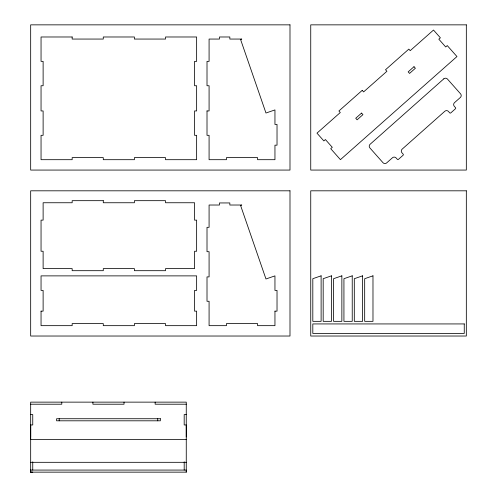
<?xml version="1.0" encoding="UTF-8"?>
<svg xmlns="http://www.w3.org/2000/svg" width="497" height="497" viewBox="0 0 497 497"><rect width="100%" height="100%" fill="white"/><g stroke="black" fill="none" stroke-linecap="round" stroke-linejoin="round"><path stroke-width="0.75" d="M32.746 472.15L30.671 472.15L30.677 470.075L186.263 470.075L186.263 472.15L30.671 472.15L30.671 402.135L186.263 402.135L186.263 472.15M30.671 414.579L32.746 414.579L32.752 424.954L30.671 424.954L30.671 439.596L186.263 439.596M30.671 472.15L30.677 470.075M186.263 436.931L186.263 424.954L184.188 424.954L184.188 414.579L186.263 414.579M30.671 404.21L61.79 404.21L61.79 402.135M186.263 404.21L155.145 404.21L155.145 402.135M30.677 462.316L186.263 462.316M30.677 424.954L30.677 436.931M184.194 461.837L184.194 470.075M157.742 418.729L157.742 420.804M124.026 402.135L124.026 404.21L92.908 404.21L92.908 402.135M59.199 418.729L59.199 420.804M32.746 461.837L32.746 470.075M41.046 311.141L41.046 325.659L72.164 325.659L72.164 323.584L103.283 323.584L103.283 325.659L134.401 325.659L134.401 323.584L165.52 323.584L165.52 325.659L196.638 325.659L196.638 311.141L194.563 311.141L194.563 290.397L196.638 290.397L196.638 275.878L41.046 275.878L41.046 290.397L43.121 290.397L43.121 311.141L41.046 311.141M207.007 110.943L207.007 135.321L209.082 135.321L209.082 159.692L226.458 159.692L226.458 157.617L257.576 157.617L257.576 159.692L274.953 159.692L274.953 145.18L277.028 145.18L277.022 124.43L274.953 124.43L274.953 109.918L265.97 113.018L240.579 39.48L241.803 39.058L229.831 39.058L229.831 36.983L219.457 36.983L219.457 39.058L209.082 39.058L209.082 61.361L207.007 61.361L207.007 85.739L209.082 85.739L209.082 110.943L207.007 110.943M274.953 311.141L274.953 325.659L257.576 325.659L257.576 323.584L226.458 323.584L226.458 325.659L209.082 325.659L209.082 301.281L207.007 301.281L207.007 276.904L209.082 276.904L209.082 251.699L207.007 251.699L207.007 227.322L209.082 227.322L209.082 205.019L219.457 205.019L219.457 202.944L229.831 202.944L229.831 205.019L241.803 205.019L240.579 205.447L265.97 278.979L274.953 275.878L274.953 290.397L277.022 290.397L277.028 311.141L274.953 311.141M443.796 78.849L370.103 144.273A2.591 2.591 0 0 0 369.886 147.932L382.988 162.693A2.591 2.591 0 0 0 386.654 162.91L392.468 157.748A2.591 2.591 0 0 1 396.128 157.965L397.333 159.32A0.777 0.777 0 0 0 398.432 159.388L403.086 155.25A0.777 0.777 0 0 0 403.154 154.157L401.949 152.796A2.591 2.591 0 0 1 402.166 149.137L444.827 111.26A2.591 2.591 0 0 1 448.487 111.477L449.692 112.838A0.777 0.777 0 0 0 450.791 112.9L455.445 108.768A0.777 0.777 0 0 0 455.507 107.669L454.301 106.315A2.591 2.591 0 0 1 454.519 102.649L460.34 97.487A2.591 2.591 0 0 0 460.557 93.827L447.455 79.066A2.591 2.591 0 0 0 443.796 78.849M362.22 90.355L338.911 110.974L340.29 112.533L316.98 133.153L323.858 140.918L325.411 139.545L332.282 147.311L330.729 148.684L340.426 159.649L456.96 56.552L447.257 45.587L445.703 46.966L438.832 39.195L440.385 37.822L433.514 30.05L410.205 50.669L408.832 49.116L385.523 69.735L386.902 71.288L363.593 91.908L362.22 90.355M361.561 113.099L355.734 118.249L357.113 119.808L362.94 114.652L361.561 113.099M414.001 66.704L408.174 71.86L409.553 73.413L415.374 68.257L414.001 66.704M321.118 275.829L312.812 278.699L312.812 321.342L321.118 321.342L321.118 275.829M331.487 275.829L323.18 278.699L323.18 321.342L331.487 321.342L331.487 275.829M341.861 275.829L333.555 278.699L333.555 321.342L341.861 321.342L341.861 275.829M352.236 275.829L343.93 278.699L343.93 321.342L352.236 321.342L352.236 275.829M362.605 275.829L354.299 278.699L354.299 321.342L362.605 321.342L362.605 275.829M372.98 275.829L364.674 278.699L364.674 321.342L372.98 321.342L372.98 275.829M289.993 24.85L30.671 24.85L30.671 170.067L289.993 170.067L289.993 24.85M466.329 24.85L310.737 24.85L310.737 170.067L466.329 170.067L466.329 24.85M72.164 36.983L41.046 36.983L41.046 61.361L43.121 61.361L43.121 85.739L41.046 85.739L41.046 110.943L43.121 110.943L43.121 135.321L41.046 135.321L41.046 159.692L72.164 159.692L72.164 157.617L103.283 157.617L103.283 159.692L134.401 159.692L134.401 157.617L165.52 157.617L165.52 159.692L196.638 159.692L196.638 135.321L194.563 135.321L194.563 110.943L196.638 110.943L196.638 85.739L194.563 85.739L194.563 61.361L196.638 61.361L196.638 36.983L165.52 36.983L165.52 39.058L134.401 39.058L134.401 36.983L103.283 36.983L103.283 39.058L72.164 39.058L72.164 36.983M289.993 190.811L30.671 190.811L30.671 336.028L289.993 336.028L289.993 190.811M466.329 190.811L310.737 190.811L310.737 336.028L466.329 336.028L466.329 190.811M103.283 200.676L72.164 200.676L72.164 202.751L43.121 202.751L43.121 220.128L41.046 220.128L41.046 251.246L43.121 251.246L43.121 268.616L72.164 268.616L72.164 270.691L103.283 270.691L103.283 268.616L134.401 268.616L134.401 270.691L165.52 270.691L165.52 268.616L194.563 268.616L194.563 251.246L196.638 251.246L196.638 220.128L194.563 220.128L194.563 202.751L165.52 202.751L165.52 200.676L134.401 200.676L134.401 202.751L103.283 202.751L103.283 200.676M464.254 323.932L312.812 323.932L312.812 333.437L464.254 333.437L464.254 323.932M160.332 418.729L56.608 418.729L56.608 420.804L160.332 420.804L160.332 418.729"/></g></svg>
